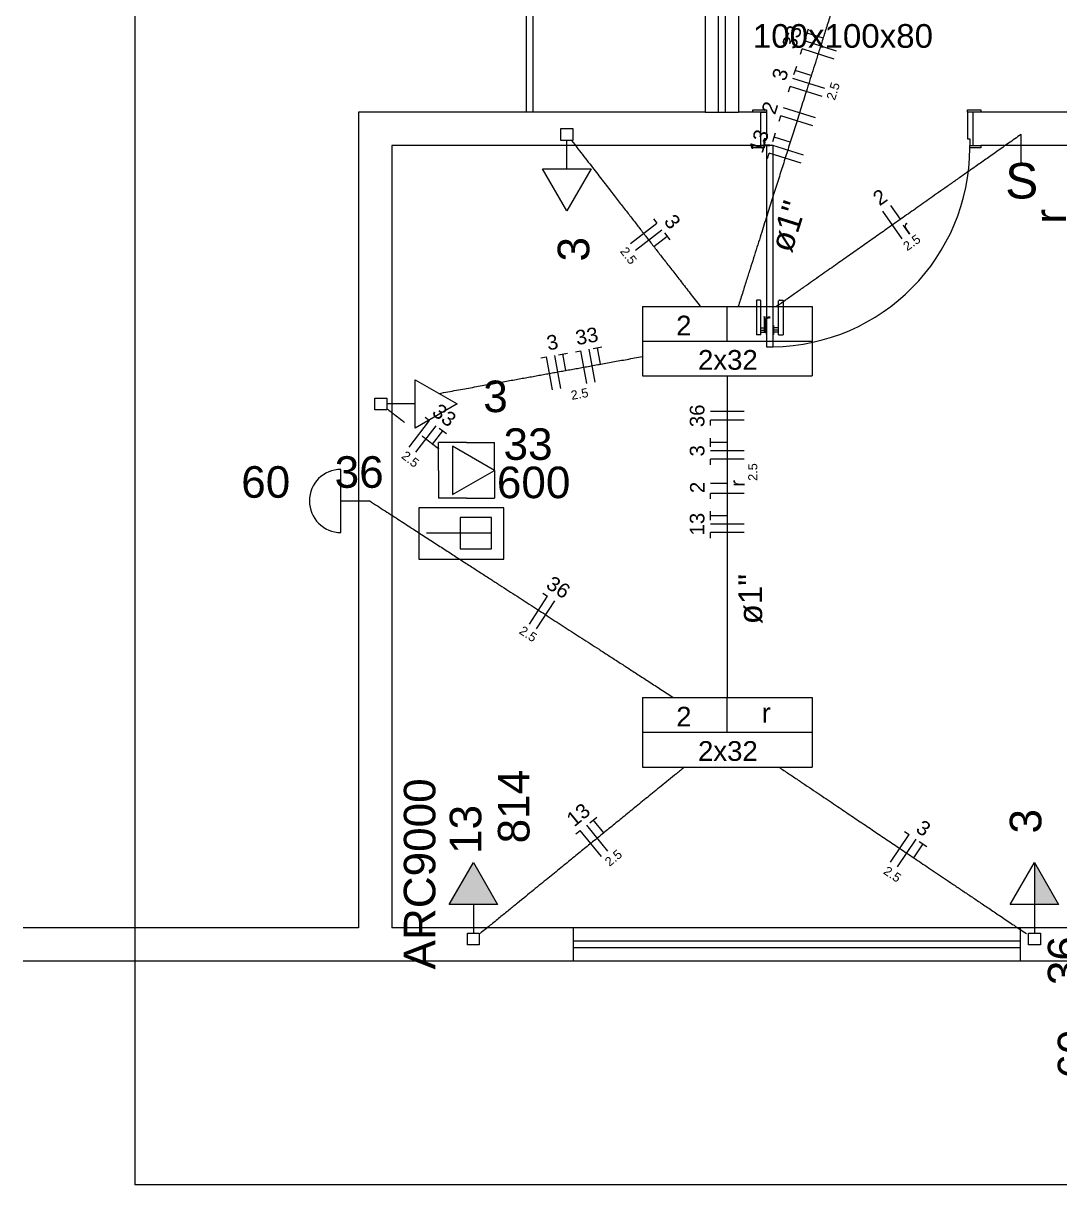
# Model space of a CAD drawing. Header units: millimetres. Extents: x -130 to 1399, y -90 to 1288.
# Drawn here: x 1105.77 to 1110.41, y 1238.62 to 1243.82 of the extents above; entities that cross this region are included whole.
import ezdxf

# ---------------------------------------------------------------- set-up
doc = ezdxf.new("R2010")
doc.units = ezdxf.units.MM
doc.header["$LTSCALE"] = 0.01
doc.linetypes.add('DOT2', pattern=[3.175, 0, -3.175])
for name, color, linetype, lineweight in [('Arquitetura', 134, 'Continuous', 5), ('EL-Condutos', 3, 'Continuous', 13), ('EL-Fios', 9, 'Continuous', 25), ('EL-Textos condutos', 7, 'Continuous', 20), ('EL-Textos fios', 7, 'Continuous', 20), ('EL-Textos pontos', 5, 'Continuous', 20), ('P-SIMBOL', 5, 'Continuous', 5)]:
    doc.layers.add(name, color=color, linetype=linetype, lineweight=lineweight)
doc.styles.add('ARIAL', font='arial.ttf')

msp = doc.modelspace()

# ---------------------------------------------------------------- hatches: boundary and pattern name
at = {"layer": 'P-SIMBOL', "linetype": 'Continuous'}
for points in [[(1107.8939, 1239.8752), (1107.7857, 1240.0627), (1107.6774, 1239.8752)], [(1110.2957, 1239.8752), (1110.2957, 1240.0627), (1110.4039, 1239.8752)]]:
    msp.add_hatch(color=256, dxfattribs=at).paths.add_polyline_path(points)

# ---------------------------------------------------------------- linework, layer by layer
at = {"layer": 'Arquitetura'}
for p, q in [((1106.2719, 1256.0207), (1106.2719, 1238.6212)), ((1108.0219, 1245.4207), (1108.0219, 1243.4207)), ((1108.0519, 1245.4207), (1108.0519, 1243.4207)), ((1107.2719, 1243.4207), (1107.2719, 1239.7707)), ((1108.8219, 1243.4207), (1108.9714, 1243.4207)), ((1107.4214, 1243.2707), (1107.4214, 1239.7707)), ((1109.0879, 1243.2877), (1109.0879, 1243.2842)), ((1109.1034, 1243.2722), (1109.0999, 1243.2722)), ((1107.8664, 1241.5362), (1107.5759, 1241.5362)), ((1107.4214, 1240.3697), (1107.4214, 1239.7707)), ((1108.2319, 1239.7707), (1108.2319, 1239.6212)), ((1110.2319, 1239.7707), (1110.2319, 1239.6212))]:
    msp.add_line(p, q, dxfattribs=at)
at = {"layer": 'Arquitetura', "linetype": 'Continuous'}
for p, q in [((1108.8219, 1245.4207), (1108.8219, 1243.4207)), ((1108.8814, 1245.4207), (1108.8814, 1243.4207)), ((1108.9114, 1245.4207), (1108.9114, 1243.4207)), ((1108.9714, 1245.4207), (1108.9714, 1243.4207)), ((1108.8219, 1243.4207), (1107.2719, 1243.4207)), ((1109.0364, 1243.4207), (1108.9714, 1243.4207)), ((1115.5864, 1243.4207), (1110.0564, 1243.4207)), ((1109.0364, 1243.2707), (1107.4214, 1243.2707)), ((1115.5864, 1243.2707), (1110.0564, 1243.2707)), ((1107.2719, 1239.7707), (1105.7719, 1239.7707)), ((1116.6714, 1239.7707), (1107.4214, 1239.7707)), ((1110.2319, 1239.7107), (1108.2319, 1239.7107)), ((1110.2319, 1239.6807), (1108.2319, 1239.6807)), ((1107.2719, 1239.6212), (1105.7719, 1239.6212)), ((1120.9714, 1239.6212), (1107.2719, 1239.6212)), ((1121.9714, 1238.6212), (1106.2719, 1238.6212))]:
    msp.add_line(p, q, dxfattribs=at)
at = {"layer": 'Arquitetura', "color": 2}
for p, q in [((1109.0964, 1243.2707), (1109.0964, 1242.3712)), ((1109.1269, 1243.2707), (1109.0964, 1243.2707)), ((1109.1269, 1242.3712), (1109.1269, 1243.2707)), ((1109.0964, 1242.3712), (1109.1269, 1242.3712))]:
    msp.add_line(p, q, dxfattribs=at)
at = {"layer": 'Arquitetura', "color": 3, "linetype": 'Continuous'}
for p, q in [((1109.0519, 1242.5762), (1109.0519, 1242.4242)), ((1109.0679, 1242.5792), (1109.0544, 1242.5792)), ((1109.0719, 1242.4242), (1109.0719, 1242.5762)), ((1109.1514, 1242.4242), (1109.1514, 1242.5762)), ((1109.1554, 1242.5792), (1109.1694, 1242.5792)), ((1109.1714, 1242.5762), (1109.1714, 1242.4242)), ((1109.0949, 1242.4657), (1109.0949, 1242.4257)), ((1109.1284, 1242.4657), (1109.1284, 1242.4257))]:
    msp.add_line(p, q, dxfattribs=at)
at = {"layer": 'Arquitetura', "color": 3}
for p, q in [((1109.0719, 1242.4557), (1109.0949, 1242.4557)), ((1109.0719, 1242.4457), (1109.0949, 1242.4457)), ((1109.0949, 1242.4657), (1109.0964, 1242.4657)), ((1109.1284, 1242.4657), (1109.1269, 1242.4657)), ((1109.1514, 1242.4557), (1109.1284, 1242.4557)), ((1109.1514, 1242.4457), (1109.1284, 1242.4457)), ((1109.0719, 1242.4242), (1109.0519, 1242.4242)), ((1109.0719, 1242.4357), (1109.0949, 1242.4357)), ((1109.0949, 1242.4257), (1109.0964, 1242.4257)), ((1109.1284, 1242.4257), (1109.1269, 1242.4257)), ((1109.1514, 1242.4357), (1109.1284, 1242.4357)), ((1109.1514, 1242.4242), (1109.1714, 1242.4242))]:
    msp.add_line(p, q, dxfattribs=at)
for points in [[(1109.0964, 1243.4207), (1109.0719, 1243.4207), (1109.0364, 1243.4207), (1109.0364, 1243.4307), (1109.0964, 1243.4307), (1109.0964, 1243.4207)], [(1110.0564, 1243.4207), (1109.9964, 1243.4207), (1109.9964, 1243.4307), (1110.0564, 1243.4307), (1110.0564, 1243.4207)], [(1109.0864, 1243.2607), (1109.0364, 1243.2607), (1109.0364, 1243.2707), (1109.0864, 1243.2707), (1109.0864, 1243.2607)], [(1110.0564, 1243.2607), (1110.0064, 1243.2607), (1110.0064, 1243.2707), (1110.0564, 1243.2707), (1110.0564, 1243.2607)]]:
    msp.add_lwpolyline(points, close=True, dxfattribs=at)
at = {"layer": 'Arquitetura', "color": 2}
for points in [[(1109.0964, 1243.3007), (1109.0864, 1243.3007), (1109.0864, 1243.2707), (1109.0719, 1243.2707), (1109.0719, 1243.4207), (1109.0964, 1243.4207), (1109.0964, 1243.3007)], [(1109.9964, 1243.3007), (1110.0064, 1243.3007), (1110.0064, 1243.2707), (1110.0219, 1243.2707), (1110.0219, 1243.4207), (1109.9964, 1243.4207), (1109.9964, 1243.3007)]]:
    msp.add_lwpolyline(points, close=True, dxfattribs=at)
at = {"layer": 'Arquitetura', "color": 1}
for points in [[(1109.0874, 1243.2752), (1109.0864, 1243.2732), (1109.0864, 1243.2732), (1109.0864, 1243.2757), (1109.0864, 1243.2957), (1109.0874, 1243.2957), (1109.0874, 1243.2752)], [(1109.0909, 1243.2722), (1109.0889, 1243.2707), (1109.0889, 1243.2707), (1109.0914, 1243.2707), (1109.1114, 1243.2707), (1109.1114, 1243.2722), (1109.0909, 1243.2722)]]:
    msp.add_lwpolyline(points, dxfattribs=at)
at = {"layer": 'Arquitetura'}
for points in [[(1109.0889, 1243.2882), (1109.0879, 1243.2877), (1109.0874, 1243.2877)], [(1109.0889, 1243.2832), (1109.0879, 1243.2842), (1109.0874, 1243.2842)], [(1109.0889, 1243.2862), (1109.0889, 1243.2862), (1109.0889, 1243.2882), (1109.0889, 1243.2882), (1109.0889, 1243.2832), (1109.0889, 1243.2832), (1109.0889, 1243.2857), (1109.0889, 1243.2857)], [(1109.1019, 1243.2732), (1109.1019, 1243.2732), (1109.1044, 1243.2732), (1109.1044, 1243.2732), (1109.0989, 1243.2732), (1109.0989, 1243.2732), (1109.1014, 1243.2732), (1109.1014, 1243.2732)], [(1109.0989, 1243.2732), (1109.0999, 1243.2722), (1109.0999, 1243.2722)], [(1109.1044, 1243.2732), (1109.1034, 1243.2722), (1109.1034, 1243.2722)], [(1107.5419, 1241.6507), (1107.5419, 1241.4207), (1107.9214, 1241.4207), (1107.9214, 1241.6507), (1107.5419, 1241.6507)], [(1107.7259, 1241.6062), (1107.7259, 1241.4662), (1107.8664, 1241.4662), (1107.8664, 1241.6062), (1107.7259, 1241.6062)]]:
    msp.add_lwpolyline(points, dxfattribs=at)
at = {"layer": 'Arquitetura', "color": 1}
msp.add_circle((1109.0889, 1243.2732), 0.0025, dxfattribs=at)
at = {"layer": 'Arquitetura'}
msp.add_arc((1109.1144, 1243.2627), 0.8921, 270.777, 359.871, dxfattribs=at)
at = {"layer": 'Arquitetura', "color": 3, "linetype": 'Continuous'}
for centre, start, end in [((1109.0544, 1242.5762), 99.4623, 180), ((1109.0684, 1242.5762), 0, 99.4623), ((1109.1549, 1242.5762), 80.5377, 180), ((1109.1689, 1242.5762), 0, 80.5377)]:
    msp.add_arc(centre, 0.003, start, end, dxfattribs=at)
at = {"layer": 'EL-Condutos', "linetype": 'Continuous'}
for points in [[(1109.3858, 1243.8642), (1109.3667, 1243.8039), (1109.3487, 1243.7468), (1109.3317, 1243.6929), (1109.3155, 1243.6419), (1109.3002, 1243.5935), (1109.2857, 1243.5475), (1109.2718, 1243.5037), (1109.2586, 1243.4618), (1109.2458, 1243.4216), (1109.2336, 1243.3828), (1109.2217, 1243.3453), (1109.2102, 1243.3088), (1109.1989, 1243.273), (1109.1877, 1243.2377), (1109.1766, 1243.2027), (1109.1656, 1243.1678), (1109.1545, 1243.1326), (1109.1432, 1243.097), (1109.1317, 1243.0608), (1109.12, 1243.0236), (1109.1079, 1242.9853), (1109.0953, 1242.9457), (1109.0823, 1242.9044), (1109.0686, 1242.8612), (1109.0543, 1242.816), (1109.0393, 1242.7685), (1109.0235, 1242.7184), (1109.0067, 1242.6655), (1108.989, 1242.6096), (1108.9703, 1242.5504)], [(1110.2359, 1243.3207), (1110.1801, 1243.2815), (1110.1275, 1243.2444), (1110.0779, 1243.2095), (1110.031, 1243.1765), (1109.9866, 1243.1453), (1109.9447, 1243.1158), (1109.9049, 1243.0878), (1109.8671, 1243.0611), (1109.831, 1243.0358), (1109.7966, 1243.0116), (1109.7635, 1242.9883), (1109.7317, 1242.9659), (1109.7009, 1242.9442), (1109.6708, 1242.9231), (1109.6414, 1242.9024), (1109.6125, 1242.882), (1109.5837, 1242.8618), (1109.555, 1242.8416), (1109.5261, 1242.8212), (1109.4969, 1242.8007), (1109.4671, 1242.7797), (1109.4366, 1242.7582), (1109.4051, 1242.7361), (1109.3725, 1242.7131), (1109.3386, 1242.6893), (1109.3031, 1242.6643), (1109.266, 1242.6382), (1109.2269, 1242.6107), (1109.1857, 1242.5817), (1109.1422, 1242.5511)], [(1108.2249, 1243.2935), (1108.2535, 1243.2567), (1108.2805, 1243.2218), (1108.3061, 1243.1889), (1108.3303, 1243.1577), (1108.3532, 1243.1282), (1108.3749, 1243.1002), (1108.3955, 1243.0736), (1108.4152, 1243.0482), (1108.434, 1243.024), (1108.452, 1243.0008), (1108.4693, 1242.9785), (1108.4861, 1242.9569), (1108.5023, 1242.9359), (1108.5182, 1242.9155), (1108.5338, 1242.8954), (1108.5492, 1242.8755), (1108.5645, 1242.8558), (1108.5799, 1242.836), (1108.5953, 1242.8161), (1108.611, 1242.7959), (1108.6269, 1242.7753), (1108.6433, 1242.7542), (1108.6602, 1242.7325), (1108.6777, 1242.7099), (1108.6959, 1242.6865), (1108.7149, 1242.662), (1108.7348, 1242.6363), (1108.7557, 1242.6094), (1108.7777, 1242.581), (1108.8009, 1242.5511)], [(1107.6318, 1242.162), (1107.6717, 1242.1692), (1107.71, 1242.1762), (1107.7468, 1242.1828), (1107.7821, 1242.1892), (1107.8161, 1242.1954), (1107.8488, 1242.2013), (1107.8805, 1242.207), (1107.9111, 1242.2126), (1107.9407, 1242.218), (1107.9696, 1242.2232), (1107.9978, 1242.2283), (1108.0254, 1242.2333), (1108.0525, 1242.2382), (1108.0792, 1242.2431), (1108.1057, 1242.2479), (1108.1319, 1242.2526), (1108.1582, 1242.2574), (1108.1844, 1242.2621), (1108.2109, 1242.2669), (1108.2376, 1242.2718), (1108.2646, 1242.2767), (1108.2921, 1242.2817), (1108.3203, 1242.2868), (1108.3491, 1242.292), (1108.3787, 1242.2973), (1108.4092, 1242.3029), (1108.4407, 1242.3086), (1108.4733, 1242.3145), (1108.5071, 1242.3206), (1108.5423, 1242.327)], [(1108.9214, 1242.2396), (1108.9214, 1242.1741), (1108.9214, 1242.1123), (1108.9214, 1242.0538), (1108.9214, 1241.9985), (1108.9214, 1241.946), (1108.9214, 1241.8961), (1108.9214, 1241.8485), (1108.9214, 1241.803), (1108.9214, 1241.7593), (1108.9214, 1241.7172), (1108.9214, 1241.6763), (1108.9214, 1241.6365), (1108.9214, 1241.5975), (1108.9214, 1241.559), (1108.9214, 1241.5207), (1108.9214, 1241.4825), (1108.9214, 1241.444), (1108.9214, 1241.4049), (1108.9214, 1241.3651), (1108.9214, 1241.3243), (1108.9214, 1241.2821), (1108.9214, 1241.2385), (1108.9214, 1241.1929), (1108.9214, 1241.1454), (1108.9214, 1241.0955), (1108.9214, 1241.043), (1108.9214, 1240.9876), (1108.9214, 1240.9292), (1108.9214, 1240.8673), (1108.9214, 1240.8019)], [(1107.3219, 1241.6809), (1107.3909, 1241.6363), (1107.4559, 1241.5942), (1107.5171, 1241.5546), (1107.575, 1241.5172), (1107.6296, 1241.4818), (1107.6812, 1241.4484), (1107.7302, 1241.4167), (1107.7767, 1241.3866), (1107.821, 1241.3579), (1107.8633, 1241.3306), (1107.9039, 1241.3043), (1107.943, 1241.279), (1107.9809, 1241.2544), (1108.0179, 1241.2305), (1108.0541, 1241.2071), (1108.0898, 1241.1839), (1108.1254, 1241.1609), (1108.1609, 1241.1379), (1108.1967, 1241.1147), (1108.2331, 1241.0912), (1108.2702, 1241.0672), (1108.3084, 1241.0425), (1108.3478, 1241.017), (1108.3887, 1240.9905), (1108.4314, 1240.9629), (1108.4761, 1240.9339), (1108.5231, 1240.9035), (1108.5726, 1240.8715), (1108.6249, 1240.8377), (1108.6801, 1240.8019)], [(1108.7307, 1240.4904), (1108.6938, 1240.4604), (1108.6589, 1240.4319), (1108.6257, 1240.4049), (1108.5942, 1240.3792), (1108.564, 1240.3547), (1108.5352, 1240.3312), (1108.5075, 1240.3086), (1108.4807, 1240.2868), (1108.4547, 1240.2656), (1108.4294, 1240.245), (1108.4046, 1240.2248), (1108.3801, 1240.2048), (1108.3558, 1240.185), (1108.3314, 1240.1652), (1108.307, 1240.1453), (1108.2822, 1240.1251), (1108.257, 1240.1046), (1108.2312, 1240.0836), (1108.2046, 1240.0619), (1108.177, 1240.0394), (1108.1484, 1240.0161), (1108.1185, 1239.9918), (1108.0872, 1239.9663), (1108.0544, 1239.9395), (1108.0198, 1239.9114), (1107.9833, 1239.8817), (1107.9448, 1239.8503), (1107.9041, 1239.8171), (1107.861, 1239.7821), (1107.8154, 1239.745)], [(1109.1522, 1240.4904), (1109.1968, 1240.4604), (1109.2391, 1240.4319), (1109.2792, 1240.4049), (1109.3174, 1240.3792), (1109.3538, 1240.3547), (1109.3887, 1240.3312), (1109.4223, 1240.3086), (1109.4547, 1240.2868), (1109.4861, 1240.2656), (1109.5167, 1240.245), (1109.5468, 1240.2248), (1109.5764, 1240.2048), (1109.6059, 1240.185), (1109.6353, 1240.1652), (1109.6649, 1240.1453), (1109.6948, 1240.1251), (1109.7253, 1240.1046), (1109.7566, 1240.0836), (1109.7888, 1240.0619), (1109.8221, 1240.0394), (1109.8568, 1240.0161), (1109.8929, 1239.9918), (1109.9308, 1239.9663), (1109.9706, 1239.9395), (1110.0124, 1239.9114), (1110.0565, 1239.8817), (1110.1031, 1239.8503), (1110.1524, 1239.8171), (1110.2045, 1239.7821), (1110.2597, 1239.745)]]:
    msp.add_spline(points, degree=3, dxfattribs=at)
at = {"layer": 'EL-Condutos', "linetype": 'DOT2', "ltscale": 0.05}
msp.add_spline([(1107.3982, 1242.094), (1107.4096, 1242.0852), (1107.4205, 1242.0767), (1107.431, 1242.0687), (1107.441, 1242.0609), (1107.4506, 1242.0535), (1107.4598, 1242.0464), (1107.4686, 1242.0395), (1107.4771, 1242.0329), (1107.4853, 1242.0266), (1107.4932, 1242.0205), (1107.5008, 1242.0146), (1107.5082, 1242.0089), (1107.5154, 1242.0033), (1107.5224, 1241.9979), (1107.5293, 1241.9926), (1107.536, 1241.9874), (1107.5426, 1241.9823), (1107.5491, 1241.9772), (1107.5556, 1241.9722), (1107.562, 1241.9672), (1107.5685, 1241.9622), (1107.5749, 1241.9573), (1107.5814, 1241.9522), (1107.588, 1241.9471), (1107.5946, 1241.942), (1107.6014, 1241.9367), (1107.6084, 1241.9314), (1107.6155, 1241.9258), (1107.6228, 1241.9202), (1107.6303, 1241.9143)], degree=3, dxfattribs=at)
at = {"layer": 'EL-Fios'}
for p, q in [((1109.2728, 1243.7556), (1109.2849, 1243.7937)), ((1109.4105, 1243.6936), (1109.2675, 1243.7389)), ((1109.3503, 1243.752), (1109.2788, 1243.7746)), ((1109.2487, 1243.6793), (1109.2562, 1243.7031)), ((1109.3992, 1243.6579), (1109.2562, 1243.7031)), ((1109.2199, 1243.5883), (1109.232, 1243.6265)), ((1109.2975, 1243.5848), (1109.226, 1243.6074)), ((1109.1958, 1243.5121), (1109.2033, 1243.5359)), ((1109.3464, 1243.4907), (1109.2033, 1243.5359)), ((1109.3577, 1243.5264), (1109.2146, 1243.5716)), ((1109.3161, 1243.395), (1109.1731, 1243.4402)), ((1109.1542, 1243.3806), (1109.1618, 1243.4044)), ((1109.3048, 1243.3592), (1109.1618, 1243.4044)), ((1109.1255, 1243.2897), (1109.1375, 1243.3278)), ((1109.2632, 1243.2277), (1109.1202, 1243.273)), ((1109.203, 1243.2861), (1109.1315, 1243.3087)), ((1109.1013, 1243.2134), (1109.1089, 1243.2372)), ((1109.2519, 1243.192), (1109.1089, 1243.2372)), ((1109.7033, 1242.8542), (1109.617, 1242.9769)), ((1109.6968, 1242.9414), (1109.6537, 1243.0027)), ((1108.4879, 1242.8322), (1108.6064, 1242.9242)), ((1108.591, 1242.9439), (1108.6064, 1242.9242)), ((1108.5108, 1242.8026), (1108.6294, 1242.8945)), ((1108.5931, 1242.8189), (1108.6523, 1242.8649)), ((1108.6401, 1242.8807), (1108.6646, 1242.8491)), ((1108.1763, 1242.1844), (1108.1496, 1242.332)), ((1108.1668, 1242.3352), (1108.2062, 1242.3423)), ((1108.1999, 1242.2649), (1108.1865, 1242.3387)), ((1108.2422, 1242.3488), (1108.2668, 1242.3533)), ((1108.2936, 1242.2057), (1108.2668, 1242.3533)), ((1108.3305, 1242.2124), (1108.3037, 1242.36)), ((1108.3209, 1242.3631), (1108.3603, 1242.3702)), ((1108.354, 1242.2929), (1108.3406, 1242.3667)), ((1108.0881, 1242.3209), (1108.1127, 1242.3254)), ((1108.1394, 1242.1778), (1108.1127, 1242.3254)), ((1108.9964, 1242.0804), (1108.8464, 1242.0804)), ((1107.498, 1241.9219), (1107.5898, 1242.0405)), ((1107.5701, 1242.0558), (1107.5898, 1242.0405)), ((1108.9964, 1242.0429), (1108.8464, 1242.0429)), ((1108.8464, 1242.0179), (1108.8464, 1242.0429)), ((1107.5277, 1241.899), (1107.6195, 1242.0176)), ((1107.6032, 1241.9353), (1107.6492, 1241.9946)), ((1107.6333, 1242.0069), (1107.665, 1241.9824)), ((1108.8464, 1241.9225), (1108.8464, 1241.9625)), ((1108.9214, 1241.9425), (1108.8464, 1241.9425)), ((1108.9964, 1241.905), (1108.8464, 1241.905)), ((1108.9964, 1241.8675), (1108.8464, 1241.8675)), ((1108.8464, 1241.8425), (1108.8464, 1241.8675)), ((1108.9214, 1241.7597), (1108.8464, 1241.7597)), ((1108.9964, 1241.7148), (1108.8464, 1241.7148)), ((1108.8464, 1241.6898), (1108.8464, 1241.7148)), ((1108.8464, 1241.5945), (1108.8464, 1241.6345)), ((1108.9214, 1241.6145), (1108.8464, 1241.6145)), ((1108.9964, 1241.577), (1108.8464, 1241.577)), ((1108.9964, 1241.5395), (1108.8464, 1241.5395)), ((1108.8464, 1241.5145), (1108.8464, 1241.5395)), ((1108.0365, 1241.1291), (1108.118, 1241.255)), ((1108.097, 1241.2686), (1108.118, 1241.255)), ((1108.068, 1241.1087), (1108.1495, 1241.2347)), ((1108.3063, 1240.2414), (1108.3373, 1240.2667)), ((1108.3691, 1240.1959), (1108.3218, 1240.254)), ((1108.2442, 1240.1909), (1108.2636, 1240.2067)), ((1108.3583, 1240.0904), (1108.2636, 1240.2067)), ((1108.3874, 1240.1141), (1108.2927, 1240.2304)), ((1109.7144, 1240.2024), (1109.7351, 1240.1884)), ((1109.6513, 1240.064), (1109.7351, 1240.1884)), ((1109.6824, 1240.0431), (1109.7662, 1240.1675)), ((1109.7807, 1240.1577), (1109.8139, 1240.1354)), ((1109.7554, 1240.0843), (1109.7973, 1240.1466))]:
    msp.add_line(p, q, dxfattribs=at)
at = {"layer": 'P-SIMBOL'}
for p, q in [((1108.1773, 1243.3472), (1108.2303, 1243.3472)), ((1108.1773, 1243.2942), (1108.1773, 1243.3472)), ((1108.2303, 1243.3472), (1108.2303, 1243.2942)), ((1110.2359, 1243.1922), (1110.2359, 1243.3207)), ((1108.2303, 1243.2942), (1108.1773, 1243.2942)), ((1108.2038, 1243.1662), (1108.2038, 1243.2942)), ((1108.2038, 1242.9787), (1108.0956, 1243.1662)), ((1108.0956, 1243.1662), (1108.3121, 1243.1662)), ((1108.3121, 1243.1662), (1108.2038, 1242.9787)), ((1108.5422, 1242.5514), (1108.5422, 1242.24)), ((1108.5422, 1242.5514), (1109.3007, 1242.5514)), ((1108.9214, 1242.3957), (1108.9214, 1242.5514)), ((1109.3007, 1242.5514), (1109.3007, 1242.24)), ((1108.5422, 1242.3957), (1109.3007, 1242.3957)), ((1108.5422, 1242.24), (1109.3007, 1242.24)), ((1107.5259, 1242.223), (1107.7134, 1242.1148)), ((1107.5259, 1242.0065), (1107.5259, 1242.223)), ((1107.3449, 1242.0883), (1107.3449, 1242.1413)), ((1107.3449, 1242.1413), (1107.3979, 1242.1413)), ((1107.3979, 1242.1413), (1107.3979, 1242.0883)), ((1107.3979, 1242.0883), (1107.3449, 1242.0883)), ((1107.5259, 1242.1148), (1107.3979, 1242.1148)), ((1107.7134, 1242.1148), (1107.5259, 1242.0065)), ((1107.6302, 1241.8177), (1107.6302, 1241.9427)), ((1107.7552, 1241.9427), (1107.6302, 1241.9427)), ((1107.6927, 1241.926), (1107.6927, 1241.7094)), ((1107.8802, 1241.8177), (1107.6927, 1241.926)), ((1107.7552, 1241.9427), (1107.8802, 1241.9427)), ((1107.8802, 1241.8177), (1107.8802, 1241.9427)), ((1107.1934, 1241.5397), (1107.1934, 1241.8222)), ((1107.6302, 1241.8177), (1107.6302, 1241.6927)), ((1107.6927, 1241.7094), (1107.8802, 1241.8177)), ((1107.8802, 1241.8177), (1107.8802, 1241.6927)), ((1107.1934, 1241.6809), (1107.3219, 1241.6809)), ((1107.7552, 1241.6927), (1107.6302, 1241.6927)), ((1107.7552, 1241.6927), (1107.8802, 1241.6927)), ((1108.5422, 1240.8014), (1108.5422, 1240.49)), ((1108.5422, 1240.8014), (1109.3007, 1240.8014)), ((1108.9214, 1240.6457), (1108.9214, 1240.8014)), ((1109.3007, 1240.8014), (1109.3007, 1240.49)), ((1108.5422, 1240.6457), (1109.3007, 1240.6457)), ((1108.5422, 1240.49), (1109.3007, 1240.49)), ((1107.6774, 1239.8752), (1107.7857, 1240.0627)), ((1107.7857, 1240.0627), (1107.8939, 1239.8752)), ((1110.1874, 1239.8752), (1110.2957, 1240.0627)), ((1110.2957, 1240.0627), (1110.2957, 1239.8752)), ((1110.2957, 1240.0627), (1110.4039, 1239.8752)), ((1107.8939, 1239.8752), (1107.6774, 1239.8752)), ((1107.7857, 1239.8752), (1107.7857, 1239.7472)), ((1110.4039, 1239.8752), (1110.1874, 1239.8752)), ((1110.2957, 1239.8752), (1110.2957, 1239.7472)), ((1107.7592, 1239.7472), (1107.8122, 1239.7472)), ((1107.7592, 1239.6942), (1107.7592, 1239.7472)), ((1107.8122, 1239.7472), (1107.8122, 1239.6942)), ((1110.2691, 1239.7472), (1110.3222, 1239.7472)), ((1110.2691, 1239.6942), (1110.2691, 1239.7472)), ((1110.3222, 1239.7472), (1110.3222, 1239.6942)), ((1107.8122, 1239.6942), (1107.7592, 1239.6942)), ((1110.3222, 1239.6942), (1110.2691, 1239.6942))]:
    msp.add_line(p, q, dxfattribs=at)
msp.add_arc((1107.1934, 1241.6809), 0.1412, 90, 270, dxfattribs=at)

# ---------------------------------------------------------------- texts
at = {"layer": 'EL-Textos condutos', "char_height": 0.1059, "width": 0.38124, "attachment_point": 8, "line_spacing_factor": 0.798, "style": 'ARIAL'}
for insert, rotation in [((1109.2454, 1242.8932), 72.4505), ((1109.0803, 1241.2416), 90.0002)]:
    msp.add_mtext('ø1"', dxfattribs=dict(at, insert=insert, rotation=rotation))
at = {"layer": 'EL-Textos fios', "attachment_point": 8, "line_spacing_factor": 0.798, "style": 'ARIAL'}
for s, insert, char_height, width, rotation in [('33', (1109.2427, 1243.7466), 0.06531, 0.156732, 72.4505), ('3', (1109.1897, 1243.5796), 0.0653, 0.078366, 72.4505), ('2.5', (1109.415, 1243.5082), 0.04059, 0.146142, 72.4505), ('2', (1109.1427, 1243.4301), 0.0653, 0.078366, 72.4505), ('13', (1109.0952, 1243.2806), 0.06531, 0.156732, 72.4505), ('2', (1109.6233, 1243.0132), 0.0653, 0.078366, 35.1338), ('3', (1108.6498, 1242.9103), 0.0653, 0.078366, 307.8044), ('r', (1109.7418, 1242.8772), 0.0653, 0.078366, 35.1338), ('2.5', (1109.759, 1242.8201), 0.04059, 0.146142, 35.1338), ('2.5', (1108.4633, 1242.7658), 0.04059, 0.146142, 307.8044), ('33', (1108.2989, 1242.3858), 0.06531, 0.156732, 10.2731), ('3', (1108.1449, 1242.3578), 0.0653, 0.078366, 10.2731), ('2.5', (1108.2644, 1242.1393), 0.04059, 0.146142, 10.2731), ('33', (1107.6354, 1242.0382), 0.06531, 0.156732, 322.2544), ('36', (1108.8202, 1242.0616), 0.06531, 0.156732, 90.0002), ('3', (1108.8202, 1241.9051), 0.0653, 0.078366, 90.0002), ('2.5', (1107.491, 1241.8512), 0.04059, 0.146142, 322.2544), ('2.5', (1109.0564, 1241.8101), 0.04059, 0.146142, 90.0002), ('2', (1108.8202, 1241.7411), 0.0653, 0.078366, 90.0002), ('r', (1108.9997, 1241.7596), 0.0653, 0.078366, 90.0002), ('13', (1108.8202, 1241.5771), 0.06531, 0.156732, 90.0002), ('36', (1108.148, 1241.2667), 0.06531, 0.156732, 327.0901), ('2.5', (1108.0195, 1241.0684), 0.04059, 0.146142, 327.0901), ('13', (1108.2761, 1240.2508), 0.06531, 0.156732, 39.1617), ('3', (1109.7808, 1240.189), 0.0653, 0.078366, 326.0588), ('2.5', (1108.4253, 1240.0675), 0.04059, 0.146142, 39.1617), ('2.5', (1109.6487, 1239.9932), 0.04059, 0.146142, 326.0588)]:
    msp.add_mtext(s, dxfattribs=dict(at, insert=insert, char_height=char_height, width=width, rotation=rotation))
at = {"layer": 'EL-Textos pontos', "attachment_point": 8, "line_spacing_factor": 0.798, "style": 'ARIAL'}
for s, insert, char_height, width in [('100x100x80', (1109.4388, 1243.7071), 0.1059, 1.2708), ('2', (1108.7273, 1242.4217), 0.0882, 0.1059), ('r', (1109.0958, 1242.4387), 0.0882, 0.1059), ('2x32', (1108.9243, 1242.2667), 0.08825, 0.4236), ('3', (1107.8848, 1242.0762), 0.1412, 0.16944), ('33', (1108.0303, 1241.8627), 0.1412, 0.33888), ('36', (1107.2748, 1241.7377), 0.1412, 0.33888), ('60', (1106.8568, 1241.6932), 0.1412, 0.33888), ('600', (1108.0553, 1241.6912), 0.1412, 0.50832), ('2', (1108.7273, 1240.6717), 0.0882, 0.1059), ('r', (1109.0958, 1240.6887), 0.0882, 0.1059), ('2x32', (1108.9243, 1240.5167), 0.08825, 0.4236)]:
    msp.add_mtext(s, dxfattribs=dict(at, insert=insert, char_height=char_height, width=width))
at = {"layer": 'EL-Textos pontos', "char_height": 0.1412, "attachment_point": 8, "rotation": 90.0002, "line_spacing_factor": 0.798, "style": 'ARIAL'}
for s, insert, width in [('r', (1110.4372, 1242.9541), 0.16944), ('3', (1108.3062, 1242.8071), 0.16944), ('814', (1108.0387, 1240.3131), 0.50832), ('ARC9000', (1107.6177, 1240.0121), 1.18608), ('13', (1107.8232, 1240.2111), 0.33888), ('3', (1110.3287, 1240.2476), 0.16944), ('36', (1110.4987, 1239.6241), 0.33888), ('60', (1110.5432, 1239.2061), 0.33888)]:
    msp.add_mtext(s, dxfattribs=dict(at, insert=insert, width=width))
at = {"layer": 'P-SIMBOL', "insert": (1110.3128, 1243.032), "char_height": 0.1588, "width": 0.19062, "attachment_point": 9, "line_spacing_factor": 0.798, "style": 'ARIAL'}
msp.add_mtext('S', dxfattribs=at)

doc.saveas('drawing.dxf')
